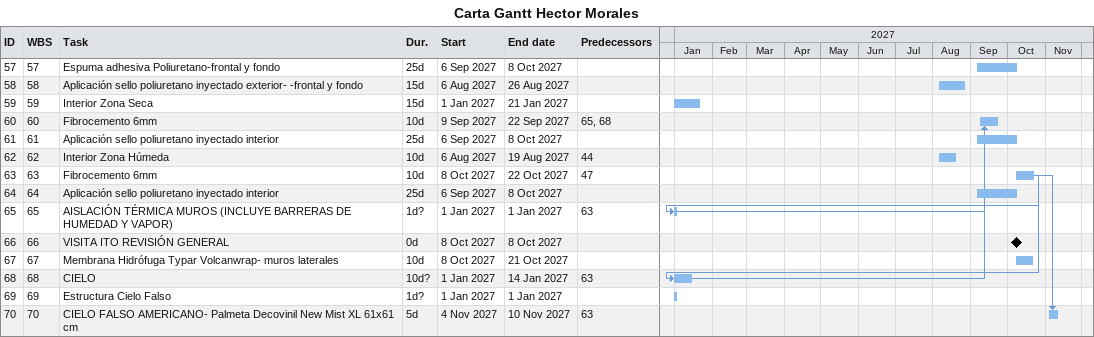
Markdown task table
Carta Gantt Hector Morales

| ID | WBS | Task | Duration | Start | Finish | Predecessors |
|---|---|---|---|---|---|---|
| 57 | 57 | Espuma adhesiva Poliuretano-frontal y fondo | 25d | 2027-09-06 | 2027-10-08 |  |
| 58 | 58 | Aplicación sello poliuretano inyectado exterior- -frontal y fondo | 15d | 2027-08-06 | 2027-08-26 |  |
| 59 | 59 | Interior Zona Seca | 15d | 2027-01-01 | 2027-01-21 |  |
| 60 | 60 | Fibrocemento 6mm | 10d | 2027-09-09 | 2027-09-22 | 65, 68 |
| 61 | 61 | Aplicación sello poliuretano inyectado interior | 25d | 2027-09-06 | 2027-10-08 |  |
| 62 | 62 | Interior Zona Húmeda | 10d | 2027-08-06 | 2027-08-19 | 44 |
| 63 | 63 | Fibrocemento 6mm | 10d | 2027-10-08 | 2027-10-22 | 47 |
| 64 | 64 | Aplicación sello poliuretano inyectado interior | 25d | 2027-09-06 | 2027-10-08 |  |
| 65 | 65 | AISLACIÓN TÉRMICA MUROS (INCLUYE BARRERAS DE HUMEDAD Y VAPOR) | 1d? | 2027-01-01 | 2027-01-01 | 63 |
| 66 | 66 | VISITA ITO REVISIÓN GENERAL | 0d | 2027-10-08 | 2027-10-08 |  |
| 67 | 67 | Membrana Hidrófuga Typar Volcanwrap- muros laterales | 10d | 2027-10-08 | 2027-10-21 |  |
| 68 | 68 | CIELO | 10d? | 2027-01-01 | 2027-01-14 | 63 |
| 69 | 69 | Estructura Cielo Falso | 1d? | 2027-01-01 | 2027-01-01 |  |
| 70 | 70 | CIELO FALSO AMERICANO- Palmeta Decovinil New Mist XL 61x61 cm | 5d | 2027-11-04 | 2027-11-10 | 63 |
